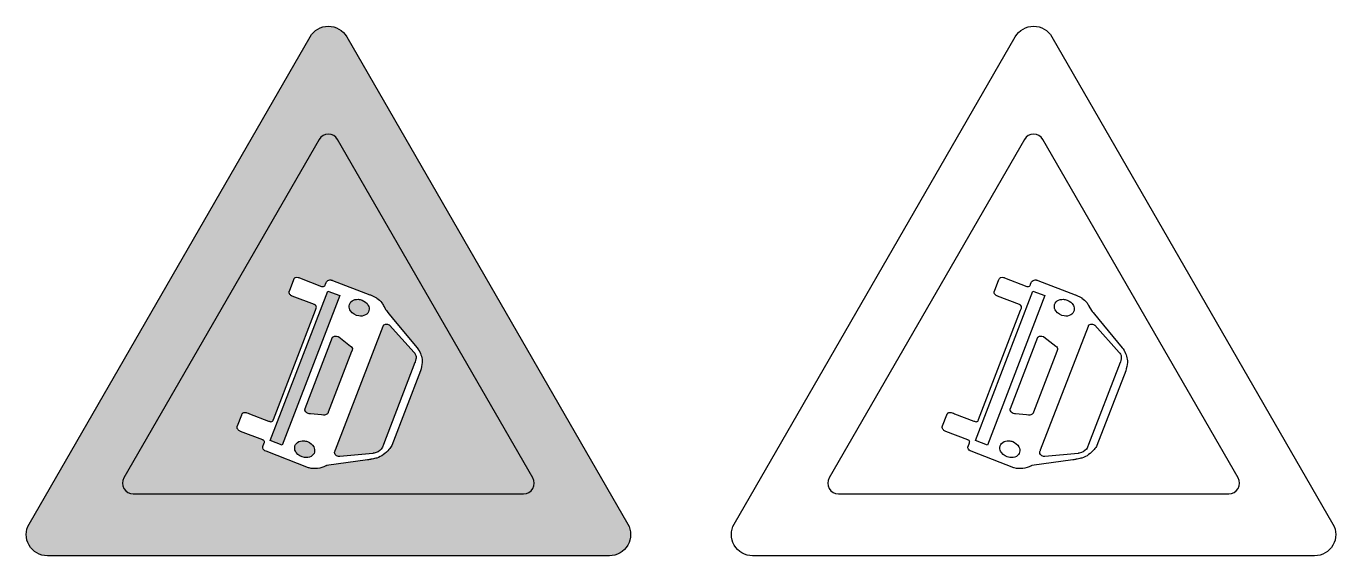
# Model space of a CAD drawing. Extents: x 629 to 1929, y 4 to 529.
import ezdxf

# ---------------------------------------------------------------- set-up
doc = ezdxf.new("R2010")
doc.units = 0
doc.header["$MEASUREMENT"] = 0

msp = doc.modelspace()

# ---------------------------------------------------------------- hatches: boundary and pattern name
h = msp.add_hatch(color=1)
edge = h.paths.add_edge_path()
edge.add_line((947.07, 518.36), (1226.07, 35.12990000000002))
edge.add_arc((1207.851147954149, 24.63488014307126), 21.025508594703, -89.94862703071863, 29.944211973907784, ccw=False)
edge.add_line((1207.87, 3.60938), (649.88, 3.60938))
edge.add_arc((649.8983153397745, 24.63457024810177), 21.02519822547566, 150.0543262058472, 269.95008885096377, ccw=False)
edge.add_line((631.68, 35.1299), (910.68, 518.36))
edge.add_arc((928.875, 507.8336519148717), 21.02051448012838, 30.050656878707002, 149.949343121293, ccw=False)
edge = h.paths.add_edge_path(flags=16)
edge.add_arc((1122.640543875448, 75.6053352581472), 10.60533947386843, 270.051087105745, 389.9463338174314)
edge.add_line((1131.83, 80.8994), (938.05, 416.529))
edge.add_arc((928.875, 411.2200893187685), 10.60024328123148, 30.05487035694183, 149.9451296430582)
edge.add_line((919.7, 416.529), (725.92, 80.89940000000001))
edge.add_arc((735.109663147951, 75.60545478937512), 10.60545919165725, 150.054784046077, 269.9477950307476)
edge.add_line((735.1, 65), (1122.65, 65))
h = msp.add_hatch(color=7)
edge = h.paths.add_edge_path()
edge.add_arc((1122.640543875448, 75.6053352581472), 10.60533947386843, 270.051087105745, 389.9463338174314)
edge.add_line((1131.83, 80.8994), (938.05, 416.529))
edge.add_arc((928.875, 411.2200893187685), 10.60024328123148, 30.05487035694183, 149.9451296430582)
edge.add_line((919.7, 416.529), (725.92, 80.89940000000001))
edge.add_arc((735.109663147951, 75.60545478937512), 10.60545919165725, 150.054784046077, 269.9477950307476)
edge.add_line((735.1, 65), (1122.65, 65))
edge = h.paths.add_edge_path(flags=16)
edge.add_arc((979.8267932223727, 118.9748804066878), 13.35465685386654, 323.4133494630629, 333.8061143285617, ccw=False)
edge.add_arc((953.5439507080644, 137.0552065585818), 45.24975184253252, 321.5880046381999, 324.86693295067994, ccw=False)
edge.add_arc((967.4543313854062, 127.0549281691812), 28.14836104941363, 289.4321083396922, 319.9454789384488, ccw=False)
edge.add_arc((975.5602304033747, 104.5161489590913), 4.199253550312974, 273.5603034298667, 287.44320808426943, ccw=False)
edge.add_arc((976.4654846550983, 90.80288756106216), 9.543897829002145, 93.87204197100361, 108.1658278920527)
edge.add_arc((967.9473507255905, 118.5510826162552), 19.48493550214391, 278.9747955929149, 286.52646408118454, ccw=False)
edge.add_arc((967.6422581503213, 116.9850033623753), 17.99389966145784, 278.41010201677216, 280.712558583936, ccw=False)
edge.add_line((970.2739999999999, 99.1846), (969.85, 99.1123))
edge.add_arc((970.1886043472257, 97.0039269495966), 2.135389852843612, 99.12378349070823, 102.2368842405341)
edge.add_arc((965.9219234999482, 116.4942145955207), 17.81645360704059, 276.08973992024755, 282.36132844677746, ccw=False)
edge.add_line((967.812, 98.7783), (927.1360000000001, 93.0225))
edge.add_arc((927.5095234169509, 90.41845678449583), 2.630695879653109, 98.1628153470817, 108.1052292657042)
edge.add_arc((927.2369578788575, 91.21315409565776), 1.790683718558142, 107.7178295145466, 119.7644133377616)
edge.add_arc((915.4639420537495, 113.2176130262775), 23.16604735711851, 255.55203944574248, 298.0231329196313, ccw=False)
edge.add_arc((910.2413613682818, 93.29468739896873), 2.571614021433579, 252.5219088408642, 257.4826047129851, ccw=False)
edge.add_arc((911.5358963913329, 97.25449087797105), 6.737556306920068, 249.0603605597022, 252.1351717896309, ccw=False)
edge.add_line((909.128, 90.9619), (866.9839999999999, 107.214))
edge.add_arc((868.8717353786724, 112.5787590370942), 5.687194772994492, 226.4036904862872, 250.6142015796365, ccw=False)
edge.add_arc((867.7698939808464, 111.4569029769208), 4.115000548759441, 190.0472347191667, 226.743010746359, ccw=False)
edge.add_arc((866.7574212413216, 111.1839509196009), 3.071817508096818, 174.4507457182753, 188.3285583128832, ccw=False)
edge.add_arc((865.2306562821321, 111.3291167509446), 1.538173324230431, 164.6999705493523, 174.3332310101576, ccw=False)
edge.add_arc((868.0019025383297, 110.6001926804868), 4.403632961896958, 159.3940808118107, 165.0664878395753, ccw=False)
edge.add_line((863.88, 112.15), (865.2139999999999, 115.64))
edge.add_arc((855.1840349257561, 119.4592657119575), 10.73252020585497, 339.1538900083167, 342.4499806044712)
edge.add_arc((864.5841447121351, 116.4815371969673), 0.872060440990268, 342.754470292065, 354.3710172700666)
edge.add_arc((863.8548001234323, 116.5365732450594), 1.603374030890656, 354.9702267275412, 394.5115218369108)
edge.add_arc((863.2166969652037, 116.1561106875273), 2.345230061629035, 33.33813892591367, 61.49288400371379)
edge.add_arc((863.4522375845562, 116.6368364956259), 1.810511725316053, 60.78235108746346, 66.88515473786042)
edge.add_arc((858.3529325005179, 104.8108853017477), 14.68901154434622, 66.70044573263792, 68.84534457858356)
edge.add_line((863.654, 118.51), (841.706, 126.97))
edge.add_arc((844.7526418174887, 135.4955243923425), 9.05354033119078, 242.7054154368314, 250.3353785976046, ccw=False)
edge.add_arc((842.8467070550006, 131.6937932046763), 4.80135199094337, 202.5051065522149, 242.1133492073563, ccw=False)
edge.add_arc((841.3523763181505, 130.997105648703), 3.154966996099676, 166.6235706627898, 201.2037412353721, ccw=False)
edge.add_arc((844.1237437364367, 130.0431553003222), 6.078619939374209, 157.1050331699457, 163.9181063536689, ccw=False)
edge.add_line((838.5239999999999, 132.408), (842.788, 143.532))
edge.add_line((842.788, 143.532), (842.92, 143.84))
edge.add_line((842.92, 143.84), (843.296, 144.408))
edge.add_arc((842.5837657130007, 144.8929033244273), 0.861631541680149, 325.7521843620117, 329.6085826217169)
edge.add_arc((838.3533985164029, 147.3319735589888), 5.744752795597413, 329.9700852731463, 331.4794061723046)
edge.add_arc((845.7000189601586, 143.2955724825999), 2.637886070689164, 135.3930517886435, 150.6379046078565, ccw=False)
edge.add_line((843.822, 145.148), (843.9069999999999, 145.232))
edge.add_arc((845.6374799815691, 142.7176071418374), 3.052332290526513, 104.17522333188191, 124.5369054816839, ccw=False)
edge.add_arc((845.8469256329648, 141.9436989903895), 3.853990541683303, 84.20591215777017, 104.3766274222744, ccw=False)
edge.add_arc((844.8003171598903, 134.4145924112105), 11.45374249956514, 73.73648672046733, 82.79925247343323, ccw=False)
edge.add_arc((840.2297313135971, 120.3246563034809), 26.26358566780944, 67.17699618310871, 72.77278777928802, ccw=False)
edge.add_line((850.4169999999999, 144.532), (869.429, 137.193))
edge.add_arc((876.5880695496239, 157.2205797905148), 21.26866777872533, 250.3300345572674, 254.09629711194)
edge.add_line((870.76, 136.766), (870.997, 136.715))
edge.add_arc((871.9460151552477, 141.564381681478), 4.941369492108817, 258.927258831696, 277.991559362311)
edge.add_line((872.633, 136.671), (872.84, 136.726))
edge.add_arc((872.3851998551145, 138.2967173853148), 1.635235847307122, 286.1483370521677, 334.0047881944378)
edge.add_arc((868.2227824480722, 140.3129429118621), 6.260259700023761, 334.1157661502323, 341.3983119846362)
edge.add_arc((870.8327397609761, 139.5160213989008), 3.533286002306828, 340.1454688989261, 345.2761591316025)
edge.add_line((874.25, 138.618), (874.296, 138.771))
edge.add_line((874.296, 138.771), (915.966, 247.291))
edge.add_line((915.966, 247.291), (916.768, 249.288))
edge.add_arc((914.9957599060712, 250.195469016542), 1.99106377761053, 332.8854509313522, 382.8925148746454)
edge.add_arc((913.9856918516299, 249.8191811200376), 3.068301311371271, 22.02846019079529, 57.01800023115239)
edge.add_arc((914.4249581543181, 250.5726663584286), 2.197516460110464, 55.9305861995724, 63.77601070901061)
edge.add_arc((912.990237379777, 247.6290303168572), 5.472167831040585, 63.91933368153579, 68.89102517870606)
edge.add_line((914.961, 252.734), (893.023, 261.226))
edge.add_arc((900.1758443911424, 280.2047944519274), 20.28195803497303, 247.248196034098, 249.3492696614619, ccw=False)
edge.add_arc((894.1543400291841, 265.6766167091454), 4.555951940446821, 209.2425312424267, 246.42238063341, ccw=False)
edge.add_arc((892.7350631136424, 264.8913418217162), 2.933946694183112, 165.7810761893647, 209.4012637102579, ccw=False)
edge.add_arc((895.2318092061023, 264.0089300089087), 5.576206270604039, 156.9969568456862, 163.2926144156946, ccw=False)
edge.add_line((890.0989999999999, 266.188), (894.502, 277.65))
edge.add_line((894.502, 277.65), (894.6460000000001, 277.988))
edge.add_line((894.6460000000001, 277.988), (894.995, 278.503))
edge.add_arc((909.3975807831326, 268.9942733915908), 17.2583375482151, 145.4738252168809, 146.5668118470275, ccw=False)
edge.add_arc((899.4132154448517, 275.7611428248354), 5.197878819293794, 137.809894917359, 144.5482738946979, ccw=False)
edge.add_line((895.562, 279.252), (895.6439999999999, 279.34))
edge.add_arc((897.3008411731927, 277.1715631451755), 2.728963368487758, 111.6506528695111, 127.3824204423959, ccw=False)
edge.add_arc((897.62541402415, 276.1613939230958), 3.7882816643482, 70.75600826706278, 110.57639167330419, ccw=False)
edge.add_arc((899.3812112451961, 281.4178749822092), 1.754777251706328, 253.1991533631082, 256.5816963922281)
edge.add_arc((900.4254524016045, 285.1428096064221), 5.622390032232139, 255.0393401227475, 256.888172941419)
edge.add_arc((897.8497058431295, 274.0015161449868), 5.812785236511587, 67.09571767191431, 77.07381667151958, ccw=False)
edge.add_line((900.112, 279.356), (922.13, 270.843))
edge.add_arc((923.9344342649384, 275.9672261543238), 5.432649141730047, 250.6009014778705, 257.180109717832)
edge.add_arc((923.0990477607407, 272.3105215105883), 1.681739032053449, 257.2886908022363, 269.0784602575151)
edge.add_arc((923.17290130625, 273.6562981803462), 3.028979258154508, 268.0910107788611, 302.8962726697395)
edge.add_arc((923.6172893899634, 272.8781437629694), 2.134815793693774, 304.2248648164053, 333.6320697788829)
edge.add_line((925.53, 271.93), (925.674, 272.333))
edge.add_line((925.674, 272.333), (925.918, 272.973))
edge.add_line((925.918, 272.973), (926.529, 274.576))
edge.add_arc((929.8396182246265, 273.3528835729606), 3.529335181492803, 130.3400359439441, 159.7231195207794, ccw=False)
edge.add_arc((930.6678313059297, 272.6456521754955), 4.607785908637847, 81.59937940346191, 132.4975759212274, ccw=False)
edge.add_arc((930.5529246124416, 271.9719910801747), 5.291028269968548, 73.95864834841137, 81.43417243153351, ccw=False)
edge.add_arc((928.2374025792999, 265.0773900537353), 12.56110252874023, 67.41272449534699, 72.49808191578347, ccw=False)
edge.add_line((933.062, 276.675), (970.0210000000001, 262.544))
edge.add_arc((968.3823348134028, 258.2061170966259), 4.637073611357891, 66.23516159918472, 69.30559621832049, ccw=False)
edge.add_arc((966.0894431316559, 253.104448756236), 10.23024357570639, 63.93197683454969, 65.99667752196751, ccw=False)
edge.add_line((970.585, 262.294), (976.628, 259.35))
edge.add_line((976.628, 259.35), (976.798, 259.267))
edge.add_arc((963.7521239630287, 240.4427851970551), 22.90296802860786, 37.53397265155928, 55.276611311054126, ccw=False)
edge.add_arc((966.5901590946484, 242.7345237081378), 19.25643085824035, 25.359547499999792, 37.271213803231376, ccw=False)
edge.add_arc((985.3992766781297, 251.7353855803717), 1.597132754305561, 208.1454386860977, 219.336736907887)
edge.add_line((984.164, 250.723), (984.204, 250.674))
edge.add_line((984.204, 250.674), (985.8660000000001, 247.707))
edge.add_arc((947.3949923872539, 222.9497962860588), 45.74863454217582, 31.517051762775793, 32.762450361396475, ccw=False)
edge.add_arc((996.523509029301, 252.8506161287526), 11.76496050131129, 210.5816924820646, 222.8200216851383)
edge.add_line((987.8939999999999, 244.854), (993.576, 238.049))
edge.add_line((993.576, 238.049), (1016.95, 210.009))
edge.add_arc((1007.191312959702, 202.3216191726264), 12.42287393220846, 26.177432839180085, 38.22918189745059, ccw=False)
edge.add_arc((1037.268492997914, 216.9925045170248), 21.04170193804519, 205.8983396411218, 207.4156976417846)
edge.add_arc((1022.654328134302, 209.4703186730668), 4.605616112590939, 208.0579645955057, 211.323488428525)
edge.add_arc((999.8727722945965, 195.4258535033674), 22.15725401696542, 0.08829843784491231, 31.721695980997026, ccw=False)
edge.add_arc((971.2006789927048, 201.3804374833912), 51.17295627631265, 343.71295717581603, 353.35630674719914, ccw=False)
edge.add_line((1020.32, 187.029), (991.81, 113.08))
edge = h.paths.add_edge_path(flags=0)
edge.add_arc((972.5182447986065, 116.4857850538142), 11.23950551382037, 278.94585816675396, 321.28453875943865, ccw=False)
edge.add_arc((972.5198453571478, 114.7260624999687), 9.504834186616666, 277.38160535894906, 280.58606405972665, ccw=False)
edge.add_arc((971.2187029216254, 124.5566737053761), 19.42116023173953, 275.2180920621016, 277.46229142971526, ccw=False)
edge.add_line((972.985, 105.216), (940.074, 102.18))
edge.add_arc((939.3554878517643, 118.1671958742391), 16.00333376607664, 268.5481006951442, 272.57331114636537, ccw=False)
edge.add_line((938.95, 102.169), (938.789, 102.173))
edge.add_arc((939.4790590129006, 107.0056521908897), 4.881670681170144, 218.7515038896118, 261.8736142195974, ccw=False)
edge.add_arc((938.13898697718, 105.9644272992247), 3.184955586729196, 176.2091358339219, 219.2334834128507, ccw=False)
edge.add_line((934.961, 106.175), (934.9989999999999, 106.428))
edge.add_arc((942.4939671163921, 104.4735356488022), 7.745609270800062, 154.1397245160268, 165.3844546106626, ccw=False)
edge.add_arc((931.5214205671804, 109.8386918073815), 4.468510540834226, 333.6023644947659, 336.8786806540311)
edge.add_arc((914.9104754647674, 116.6099458213008), 22.40606813260497, 337.634134668053, 339.0976735817556)
edge.add_line((935.842, 108.616), (983.225, 231.312))
edge.add_line((983.225, 231.312), (983.54, 232.109))
edge.add_arc((984.1921314633814, 231.864514785379), 0.6964542093349374, 154.9862973711455, 159.4488911677611, ccw=False)
edge.add_arc((985.2235819678866, 231.3443510924297), 1.85144042370989, 136.6618418480193, 153.89559776026, ccw=False)
edge.add_line((983.877, 232.615), (983.945, 232.681))
edge.add_arc((986.1025709596054, 230.0510582762017), 3.401721022704164, 98.54708432101808, 129.3650210648347, ccw=False)
edge.add_arc((986.3374032861848, 228.4846109284482), 4.985672815485443, 57.10675269389179, 98.54036813821551, ccw=False)
edge.add_arc((986.5310534376155, 228.7526021285401), 4.655509552947604, 51.81659268392622, 57.31677929551148, ccw=False)
edge.add_arc((988.2559552130513, 230.9333093965493), 1.875110178480996, 43.371654057652506, 52.0538135327638, ccw=False)
edge.add_line((989.6189999999999, 232.221), (1013.84, 205.251))
edge.add_arc((989.6597210367447, 183.2417544577726), 32.69698426581425, 40.39926214228308, 42.30892294560351, ccw=False)
edge.add_arc((1010.263405471075, 200.8615646454137), 5.587116880644176, 4.912361744935822, 39.73419485495782, ccw=False)
edge.add_arc((1012.32709249612, 201.2075), 3.505412562130465, -2.1662214001963207, 2.1662214001967186, ccw=False)
edge.add_arc((1019.316953728679, 201.0655163344641), 3.486966625286561, 179.8441698078002, 187.5228029705139)
edge.add_arc((1011.50285242344, 200.0808921328319), 4.389035534520725, -8.81891508120691, 6.910822356469396, ccw=False)
edge.add_line((1015.84, 199.408), (1015.8, 199.165))
edge.add_arc((1014.207730006925, 199.253703468939), 1.594738861459054, 345.2618940674115, 356.81141605256386, ccw=False)
edge.add_line((1015.75, 198.848), (1015.73, 198.8))
edge.add_arc((988.4019098581784, 203.5773599504129), 27.74252473902356, 344.381032786909, 350.08403982495656, ccw=False)
edge.add_arc((1008.434568299422, 198.0344994789079), 6.957470608297619, 340.6742114135542, 343.92493300911053, ccw=False)
edge.add_arc((999.3007830597164, 201.1922378201055), 16.62166085534769, 338.72811912969524, 340.82216200796177, ccw=False)
edge.add_line((1014.79, 195.162), (983.533, 114.133))
edge.add_line((983.533, 114.133), (982.443, 111.458))
edge.add_arc((972.8483688597538, 115.6591910424496), 10.47410869203393, 323.683839617333, 336.35288164496933, ccw=False)
h.paths.add_polyline_path([(882.967, 113.354), (871.069, 117.941), (928.2230000000001, 266.216), (940.122, 261.629)], flags=0)
edge = h.paths.add_edge_path(flags=0)
edge.add_arc((935.9194696406582, 217.5958797186798), 3.955864324836139, 94.77749254384378, 135.997059931911, ccw=False)
edge.add_arc((936.1868927552368, 215.9114260239711), 5.65814595684658, 67.74279959286622, 96.05555039941157, ccw=False)
edge.add_arc((937.5780605316426, 219.2815318509255), 2.012241614613695, 57.94579745406912, 68.05709359094669, ccw=False)
edge.add_arc((935.4427901365009, 215.8259043398083), 6.074328098091798, 52.37632908324588, 58.17438724651021, ccw=False)
edge.add_line((939.1510000000001, 220.637), (950.81, 211.631))
edge.add_arc((945.3525138310706, 204.3073691243225), 9.133439904397024, 47.312328271438616, 53.3069412154714, ccw=False)
edge.add_arc((949.0918379796336, 208.3935090204209), 3.594678392559975, 10.701284859992086, 46.965179773797786, ccw=False)
edge.add_arc((950.0105397758897, 208.6299814504174), 2.648764114278666, -13.603237244451009, 9.365065630878917, ccw=False)
edge.add_arc((950.7659044027293, 208.4592397583727), 1.874467815424584, 333.33401265356576, 346.03890343138494, ccw=False)
edge.add_arc((954.1306203232994, 206.7888902898162), 1.882083884535237, 153.8624573881375, 163.2913195770412)
edge.add_arc((948.9017149897095, 208.347484831782), 3.57417184179045, 336.0045943097798, 343.4604524462688, ccw=False)
edge.add_arc((960.2856437861659, 203.3869431847551), 8.843744932550203, 156.6368289555398, 160.8161614942113)
edge.add_line((951.933, 206.293), (928.717, 146.002))
edge.add_arc((924.2134953437941, 147.7471311279805), 4.829807122682505, 334.9218785259283, 338.81839526975904, ccw=False)
edge.add_arc((931.7509498868362, 144.2628684558978), 3.474132850322566, 155.5646474115147, 159.4918199235531)
edge.add_arc((925.2647087845331, 146.7169119810761), 3.460875286761099, 331.7723314233889, 339.0594791857339, ccw=False)
edge.add_arc((925.0424396106605, 146.9024369265603), 3.744914382517359, 286.674761324894, 330.8798167650048, ccw=False)
edge.add_arc((924.4310711155208, 148.5216901854724), 5.472840111954237, 264.50502066460217, 287.9419791193052, ccw=False)
edge.add_line((923.9069999999999, 143.074), (921.9630000000001, 143.305))
edge.add_line((921.9630000000001, 143.305), (911.0210000000001, 144.24))
edge.add_arc((912.0842781167771, 156.8472135546502), 12.65197193982706, 261.75542938549086, 265.17914754071114, ccw=False)
edge.add_arc((910.889939740196, 148.617159613087), 4.335709412133582, 255.9041442433709, 261.779409938046, ccw=False)
edge.add_arc((911.3769200151995, 150.7711485108688), 6.543651271009789, 212.253739686942, 256.3618726024118, ccw=False)
edge.add_arc((909.1466448082673, 149.2083983927973), 3.825787131731156, 200.7493001251376, 210.2858313496773, ccw=False)
edge.add_arc((906.1100206434872, 148.0622163297232), 0.5800644871927897, 176.5621859799936, 201.1418222187336, ccw=False)
edge.add_arc((916.2017953858118, 147.4274723011144), 10.69177915528731, 171.2659508160715, 176.4097437374167, ccw=False)
edge.add_arc((906.576271621504, 148.9287062077955), 0.9501744999229123, 162.7166873439305, 172.6051380993617, ccw=False)
edge.add_arc((916.2301764678061, 145.713159976395), 11.12534643122971, 158.7964569377546, 161.6752350979763, ccw=False)
edge.add_line((905.8580000000001, 149.737), (933.074, 220.344))
edge = h.paths.add_edge_path(flags=0)
edge.add_arc((904.1713200619681, 105.9379529994451), 11.59365706497997, 29.659437681948475, 69.79256948561499, ccw=False)
edge.add_arc((907.790976791095, 108.0380120860037), 7.409116392260188, -12.04404085569172, 29.39844547234901, ccw=False)
edge.add_arc((908.5005086844989, 108.1155055291782), 6.735093831632402, 299.0024611692574, 346.0513816788068, ccw=False)
edge.add_arc((906.8477549786048, 111.24777885058), 10.27617011716686, 261.00447199764307, 298.5944501960514, ccw=False)
edge.add_arc((906.8261532648207, 113.2801301528498), 12.28482828263963, 215.8289042875714, 262.58625973393663, ccw=False)
edge.add_arc((903.3573677613273, 110.7392141244422), 7.985132861509521, 177.1661348719947, 215.6166349593226, ccw=False)
edge.add_arc((901.900170372128, 110.6455726003097), 6.536444471182741, 124.18032758237871, 175.7146523288954, ccw=False)
edge.add_arc((903.5870312004196, 108.0009125163441), 9.672400335569124, 85.77279837193021, 123.64557497528509, ccw=False)
edge.add_arc((903.6317066547967, 105.0467424535485), 12.61796759514588, 68.89092112749762, 86.9639870929272, ccw=False)
edge = h.paths.add_edge_path(flags=0)
edge.add_arc((958.2577342561052, 246.2557862550722), 11.60502975351194, 29.702280127640222, 69.79963242935088, ccw=False)
edge.add_arc((961.8636009324401, 248.3640581366428), 7.428430777902854, -11.988964937886408, 29.358374619819813, ccw=False)
edge.add_arc((962.5680270870316, 248.464263155613), 6.764599197966256, 297.628302879574, 345.9409958911956, ccw=False)
edge.add_arc((960.9232985682164, 251.6785746982891), 10.37516748815632, 260.22607795620945, 297.44387104019796, ccw=False)
edge.add_arc((960.9137276541775, 253.6150203137632), 12.2865359172621, 215.851284827155, 261.8032408289344, ccw=False)
edge.add_arc((957.452297547142, 251.0709583865132), 7.990969418409031, 177.1807280954965, 215.602041735819, ccw=False)
edge.add_arc((955.9931928202501, 250.9761915111539), 6.540409490720917, 124.2099289290365, 175.7226920949412, ccw=False)
edge.add_arc((957.6781079077392, 248.3225313428387), 9.682747650432058, 85.77777904106688, 123.62669622476929, ccw=False)
edge.add_arc((957.7274682547941, 245.4542740613863), 12.5422898313777, 68.7905353406079, 86.96743375421778, ccw=False)

# ---------------------------------------------------------------- linework, layer by layer
at = {"color": 1}
msp.add_lwpolyline([(947.07, 518.36), (1226.07, 35.1299, -0.576727), (1207.87, 3.60938), (649.88, 3.60938, -0.5767439999999999), (631.68, 35.1299), (910.68, 518.36, -0.576761)], format="xyb", close=True, dxfattribs=at)
at = {"color": 7}
msp.add_lwpolyline([(1647.07, 518.36), (1926.07, 35.1299, -0.576727), (1907.87, 3.60938), (1349.88, 3.60938, -0.5767439999999999), (1331.68, 35.1299), (1610.68, 518.36, -0.576761)], format="xyb", close=True, dxfattribs=at)
for points in [[(1122.65, 65, 0.576741), (1131.83, 80.8994), (938.05, 416.529, 0.576712), (919.7, 416.529), (725.92, 80.8994, 0.576728), (735.1, 65)], [(1822.65, 65, 0.576741), (1831.83, 80.8994), (1638.05, 416.529, 0.576712), (1619.7, 416.529), (1425.92, 80.8994, 0.576728), (1435.1, 65)], [(991.81, 113.08, -0.0453781), (990.55, 111.015, -0.014308), (989, 108.941, -0.133932), (976.819, 100.51, -0.0606498), (975.821, 100.325, 0.0624494), (973.49, 99.8711, -0.03296230000000001), (970.987, 99.3047, -0.0100467), (970.2739999999999, 99.1846), (969.85, 99.1123, 0.0135843), (969.7360000000001, 99.0908, -0.0273718), (967.812, 98.7783), (927.1360000000001, 93.0225, 0.0434092), (926.692, 92.9189, 0.0526116), (926.3480000000001, 92.7676, -0.187466), (909.684, 90.7842, -0.0216485), (909.4689999999999, 90.8418, -0.0134172), (909.128, 90.9619), (866.9839999999999, 107.214, -0.106033), (864.95, 108.46, -0.161498), (863.7180000000001, 110.739, -0.0606275), (863.7, 111.481, -0.04205780000000001), (863.747, 111.735, -0.0247556), (863.88, 112.15), (865.2139999999999, 115.64, 0.0143829), (865.4169999999999, 116.223, 0.0507302), (865.452, 116.396, 0.174264), (865.176, 117.445, 0.12347), (864.336, 118.217, 0.0266348), (864.163, 118.302, 0.00935916), (863.654, 118.51), (841.706, 126.97, -0.0333043), (840.6010000000001, 127.45, -0.174565), (838.4110000000001, 129.856, -0.15204), (838.283, 131.727, -0.0297364), (838.5239999999999, 132.408), (842.788, 143.532), (842.92, 143.84), (843.296, 144.408, 0.0168283), (843.327, 144.457, 0.00658575), (843.4010000000001, 144.589, -0.0666165), (843.822, 145.148), (843.9069999999999, 145.232, -0.08907910000000001), (844.89, 145.677, -0.0882393), (846.2360000000001, 145.778, -0.0395644), (848.008, 145.41, -0.0244211), (850.4169999999999, 144.532), (869.429, 137.193, 0.0164349), (870.76, 136.766), (870.997, 136.715, 0.08337610000000001), (872.633, 136.671), (872.84, 136.726, 0.211902), (873.855, 137.58, 0.0317868), (874.1560000000001, 138.316, 0.0223906), (874.25, 138.618), (874.296, 138.771), (915.966, 247.291), (916.768, 249.288, 0.221727), (916.83, 250.97, 0.153868), (915.6560000000001, 252.393, 0.0342455), (915.3960000000001, 252.544, 0.0216965), (914.961, 252.734), (893.023, 261.226, -0.00916792), (892.332, 261.501, -0.163666), (890.179, 263.451, -0.192661), (889.8910000000001, 265.612, -0.0274769), (890.0989999999999, 266.188), (894.502, 277.65), (894.6460000000001, 277.988), (894.995, 278.503, -0.00476909), (895.179, 278.776, -0.0294102), (895.562, 279.252), (895.6439999999999, 279.34, -0.0687508), (896.294, 279.708, -0.175519), (898.8739999999999, 279.738, 0.0147602), (898.9739999999999, 279.711, 0.00806723), (899.15, 279.667, -0.0435652), (900.112, 279.356), (922.13, 270.843, 0.0287151), (922.7289999999999, 270.67, 0.051488), (923.072, 270.629, 0.153045), (924.818, 271.113, 0.129022), (925.53, 271.93), (925.674, 272.333), (925.918, 272.973), (926.529, 274.576, -0.128915), (927.555, 276.043, -0.22581), (931.341, 277.204, -0.0326297), (932.015, 277.057, -0.0221927), (933.062, 276.675), (970.0210000000001, 262.544, -0.0133981), (970.2510000000001, 262.45, -0.009009200000000002), (970.585, 262.294), (976.628, 259.35), (976.798, 259.267, -0.0775719), (981.914, 254.396, -0.05202130000000001), (983.9910000000001, 250.982, 0.0488701), (984.164, 250.723), (984.204, 250.674), (985.8660000000001, 247.707, -0.00543413), (986.395, 246.865, 0.05345059999999999), (987.8939999999999, 244.854), (993.576, 238.049), (1016.95, 210.009, -0.0526342), (1018.34, 207.802, 0.00662082), (1018.59, 207.304, 0.0142495), (1018.72, 207.076, -0.13891), (1022.03, 195.46, -0.0421019), (1020.32, 187.029)], [(1691.81, 113.08, -0.0453781), (1690.55, 111.015, -0.014308), (1689, 108.941, -0.133932), (1676.819, 100.51, -0.0606498), (1675.821, 100.325, 0.0624494), (1673.49, 99.8711, -0.03296230000000001), (1670.987, 99.3047, -0.0100467), (1670.274, 99.1846), (1669.85, 99.1123, 0.0135843), (1669.736, 99.0908, -0.0273718), (1667.812, 98.7783), (1627.136, 93.0225, 0.0434092), (1626.692, 92.9189, 0.0526116), (1626.348, 92.7676, -0.187466), (1609.684, 90.7842, -0.0216485), (1609.469, 90.8418, -0.0134172), (1609.128, 90.9619), (1566.984, 107.214, -0.106033), (1564.95, 108.46, -0.161498), (1563.718, 110.739, -0.0606275), (1563.7, 111.481, -0.04205780000000001), (1563.747, 111.735, -0.0247556), (1563.88, 112.15), (1565.214, 115.64, 0.0143829), (1565.417, 116.223, 0.0507302), (1565.452, 116.396, 0.174264), (1565.176, 117.445, 0.12347), (1564.336, 118.217, 0.0266348), (1564.163, 118.302, 0.00935916), (1563.654, 118.51), (1541.706, 126.97, -0.0333043), (1540.601, 127.45, -0.174565), (1538.411, 129.856, -0.15204), (1538.283, 131.727, -0.0297364), (1538.524, 132.408), (1542.788, 143.532), (1542.92, 143.84), (1543.296, 144.408, 0.0168283), (1543.327, 144.457, 0.00658575), (1543.401, 144.589, -0.0666165), (1543.822, 145.148), (1543.907, 145.232, -0.08907910000000001), (1544.89, 145.677, -0.0882393), (1546.236, 145.778, -0.0395644), (1548.008, 145.41, -0.0244211), (1550.417, 144.532), (1569.429, 137.193, 0.0164349), (1570.76, 136.766), (1570.997, 136.715, 0.08337610000000001), (1572.633, 136.671), (1572.84, 136.726, 0.211902), (1573.855, 137.58, 0.0317868), (1574.156, 138.316, 0.0223906), (1574.25, 138.618), (1574.296, 138.771), (1615.966, 247.291), (1616.768, 249.288, 0.221727), (1616.83, 250.97, 0.153868), (1615.656, 252.393, 0.0342455), (1615.396, 252.544, 0.0216965), (1614.961, 252.734), (1593.023, 261.226, -0.00916792), (1592.332, 261.501, -0.163666), (1590.179, 263.451, -0.192661), (1589.891, 265.612, -0.0274769), (1590.099, 266.188), (1594.502, 277.65), (1594.646, 277.988), (1594.995, 278.503, -0.00476909), (1595.179, 278.776, -0.0294102), (1595.562, 279.252), (1595.644, 279.34, -0.0687508), (1596.294, 279.708, -0.175519), (1598.874, 279.738, 0.0147602), (1598.974, 279.711, 0.00806723), (1599.15, 279.667, -0.0435652), (1600.112, 279.356), (1622.13, 270.843, 0.0287151), (1622.729, 270.67, 0.051488), (1623.072, 270.629, 0.153045), (1624.818, 271.113, 0.129022), (1625.53, 271.93), (1625.674, 272.333), (1625.918, 272.973), (1626.529, 274.576, -0.128915), (1627.555, 276.043, -0.22581), (1631.341, 277.204, -0.0326297), (1632.015, 277.057, -0.0221927), (1633.062, 276.675), (1670.021, 262.544, -0.0133981), (1670.251, 262.45, -0.009009200000000002), (1670.585, 262.294), (1676.628, 259.35), (1676.798, 259.267, -0.0775719), (1681.914, 254.396, -0.05202130000000001), (1683.991, 250.982, 0.0488701), (1684.164, 250.723), (1684.204, 250.674), (1685.866, 247.707, -0.00543413), (1686.395, 246.865, 0.05345059999999999), (1687.894, 244.854), (1693.576, 238.049), (1716.95, 210.009, -0.0526342), (1718.34, 207.802, 0.00662082), (1718.59, 207.304, 0.0142495), (1718.72, 207.076, -0.13891), (1722.03, 195.46, -0.0421019), (1720.32, 187.029)], [(962.265, 257.147, -0.176765), (968.3380000000001, 252.006, -0.182395), (969.13, 246.821, -0.213983), (965.705, 242.471, -0.163836), (959.1619999999999, 241.454, -0.203234), (950.955, 246.419, -0.169233), (949.471, 251.464, -0.22863), (952.316, 256.385, -0.166665), (958.3910000000001, 257.979, -0.0794784)], [(1662.265, 257.147, -0.176765), (1668.338, 252.006, -0.182395), (1669.13, 246.821, -0.213983), (1665.705, 242.471, -0.163836), (1659.162, 241.454, -0.203234), (1650.955, 246.419, -0.169233), (1649.471, 251.464, -0.22863), (1652.316, 256.385, -0.166665), (1658.391, 257.979, -0.0794784)], [(933.074, 220.344, -0.181819), (935.59, 221.538, -0.12417), (938.33, 221.148, -0.0441475), (938.6460000000001, 220.987, -0.0253042), (939.1510000000001, 220.637), (950.81, 211.631, -0.0261624), (951.545, 211.021, -0.159565), (952.6239999999999, 209.061, -0.100555), (952.585, 208.007, -0.0554924), (952.441, 207.618, 0.0411644), (952.328, 207.33, -0.0325438), (952.1669999999999, 206.894, 0.0182378), (951.933, 206.293), (928.717, 146.002, -0.0170034), (928.5880000000001, 145.7, 0.0171372), (928.497, 145.48, -0.0318069), (928.314, 145.08, -0.195309), (926.117, 143.315, -0.102621), (923.9069999999999, 143.074), (921.9630000000001, 143.305), (911.0210000000001, 144.24, -0.0149399), (910.27, 144.326, -0.0256413), (909.834, 144.412, -0.19487), (905.8430000000001, 147.279, -0.04163500000000001), (905.569, 147.853, -0.107662), (905.5310000000001, 148.097, -0.0224478), (905.6339999999999, 149.051, -0.0431733), (905.669, 149.211, -0.0125617), (905.8580000000001, 149.737)], [(981.288, 109.456, -0.186868), (974.2660000000001, 105.383, -0.013983), (973.7410000000001, 105.3, -0.00979248), (972.985, 105.216), (940.074, 102.18, -0.0175651), (938.95, 102.169), (938.789, 102.173, -0.190408), (935.672, 103.95, -0.189966), (934.961, 106.175), (934.9989999999999, 106.428, -0.0491038), (935.5239999999999, 107.852, 0.0142966), (935.6310000000001, 108.084, 0.00638598), (935.842, 108.616), (983.225, 231.312), (983.54, 232.109, -0.0194742), (983.561, 232.159, -0.0753385), (983.877, 232.615), (983.945, 232.681, -0.135285), (985.597, 233.415, -0.182784), (989.045, 232.671, -0.0240037), (989.409, 232.412, -0.0379012), (989.6189999999999, 232.221), (1013.84, 205.251, -0.00833266), (1014.56, 204.433, -0.153119), (1015.83, 201.34, -0.0189061), (1015.83, 201.075, 0.0335169), (1015.86, 200.609, -0.0687419), (1015.84, 199.408), (1015.8, 199.165, -0.050437), (1015.75, 198.848), (1015.73, 198.8, -0.0248892), (1015.12, 196.108, -0.0141849), (1015, 195.732, -0.00913724), (1014.79, 195.162), (983.533, 114.133), (982.443, 111.458, -0.0553355)], [(1633.074, 220.344, -0.181819), (1635.59, 221.538, -0.12417), (1638.33, 221.148, -0.0441475), (1638.646, 220.987, -0.0253042), (1639.151, 220.637), (1650.81, 211.631, -0.0261624), (1651.545, 211.021, -0.159565), (1652.624, 209.061, -0.100555), (1652.585, 208.007, -0.0554924), (1652.441, 207.618, 0.0411644), (1652.328, 207.33, -0.0325438), (1652.167, 206.894, 0.0182378), (1651.933, 206.293), (1628.717, 146.002, -0.0170034), (1628.588, 145.7, 0.0171372), (1628.497, 145.48, -0.0318069), (1628.314, 145.08, -0.195309), (1626.117, 143.315, -0.102621), (1623.907, 143.074), (1621.963, 143.305), (1611.021, 144.24, -0.0149399), (1610.27, 144.326, -0.0256413), (1609.834, 144.412, -0.19487), (1605.843, 147.279, -0.04163500000000001), (1605.569, 147.853, -0.107662), (1605.531, 148.097, -0.0224478), (1605.634, 149.051, -0.0431733), (1605.669, 149.211, -0.0125617), (1605.858, 149.737)], [(1681.288, 109.456, -0.186868), (1674.266, 105.383, -0.013983), (1673.741, 105.3, -0.00979248), (1672.985, 105.216), (1640.074, 102.18, -0.0175651), (1638.95, 102.169), (1638.789, 102.173, -0.190408), (1635.672, 103.95, -0.189966), (1634.961, 106.175), (1634.999, 106.428, -0.0491038), (1635.524, 107.852, 0.0142966), (1635.631, 108.084, 0.00638598), (1635.842, 108.616), (1683.225, 231.312), (1683.54, 232.109, -0.0194742), (1683.561, 232.159, -0.0753385), (1683.877, 232.615), (1683.945, 232.681, -0.135285), (1685.597, 233.415, -0.182784), (1689.045, 232.671, -0.0240037), (1689.409, 232.412, -0.0379012), (1689.619, 232.221), (1713.84, 205.251, -0.00833266), (1714.56, 204.433, -0.153119), (1715.83, 201.34, -0.0189061), (1715.83, 201.075, 0.0335169), (1715.86, 200.609, -0.0687419), (1715.84, 199.408), (1715.8, 199.165, -0.050437), (1715.75, 198.848), (1715.73, 198.8, -0.0248892), (1715.12, 196.108, -0.0141849), (1715, 195.732, -0.00913724), (1714.79, 195.162), (1683.533, 114.133), (1682.443, 111.458, -0.0553355)], [(908.176, 116.818, -0.176926), (914.2460000000001, 111.675, -0.182824), (915.0369999999999, 106.492, -0.208223), (911.7660000000001, 102.225, -0.165504), (905.2410000000001, 101.098, -0.206896), (896.8660000000001, 106.089, -0.169364), (895.382, 111.134, -0.228729), (898.2280000000001, 116.053, -0.166772), (904.3, 117.647, -0.0790225)], [(1608.176, 116.818, -0.176926), (1614.246, 111.675, -0.182824), (1615.037, 106.492, -0.208223), (1611.766, 102.225, -0.165504), (1605.241, 101.098, -0.206896), (1596.866, 106.089, -0.169364), (1595.382, 111.134, -0.228729), (1598.228, 116.053, -0.166772), (1604.3, 117.647, -0.0790225)]]:
    msp.add_lwpolyline(points, format="xyb", close=True)
for points in [[(882.967, 113.354), (871.069, 117.941), (928.2230000000001, 266.216), (940.122, 261.629)], [(1582.967, 113.354), (1571.069, 117.941), (1628.223, 266.216), (1640.122, 261.629)]]:
    msp.add_lwpolyline(points, close=True)

doc.saveas('drawing.dxf')
